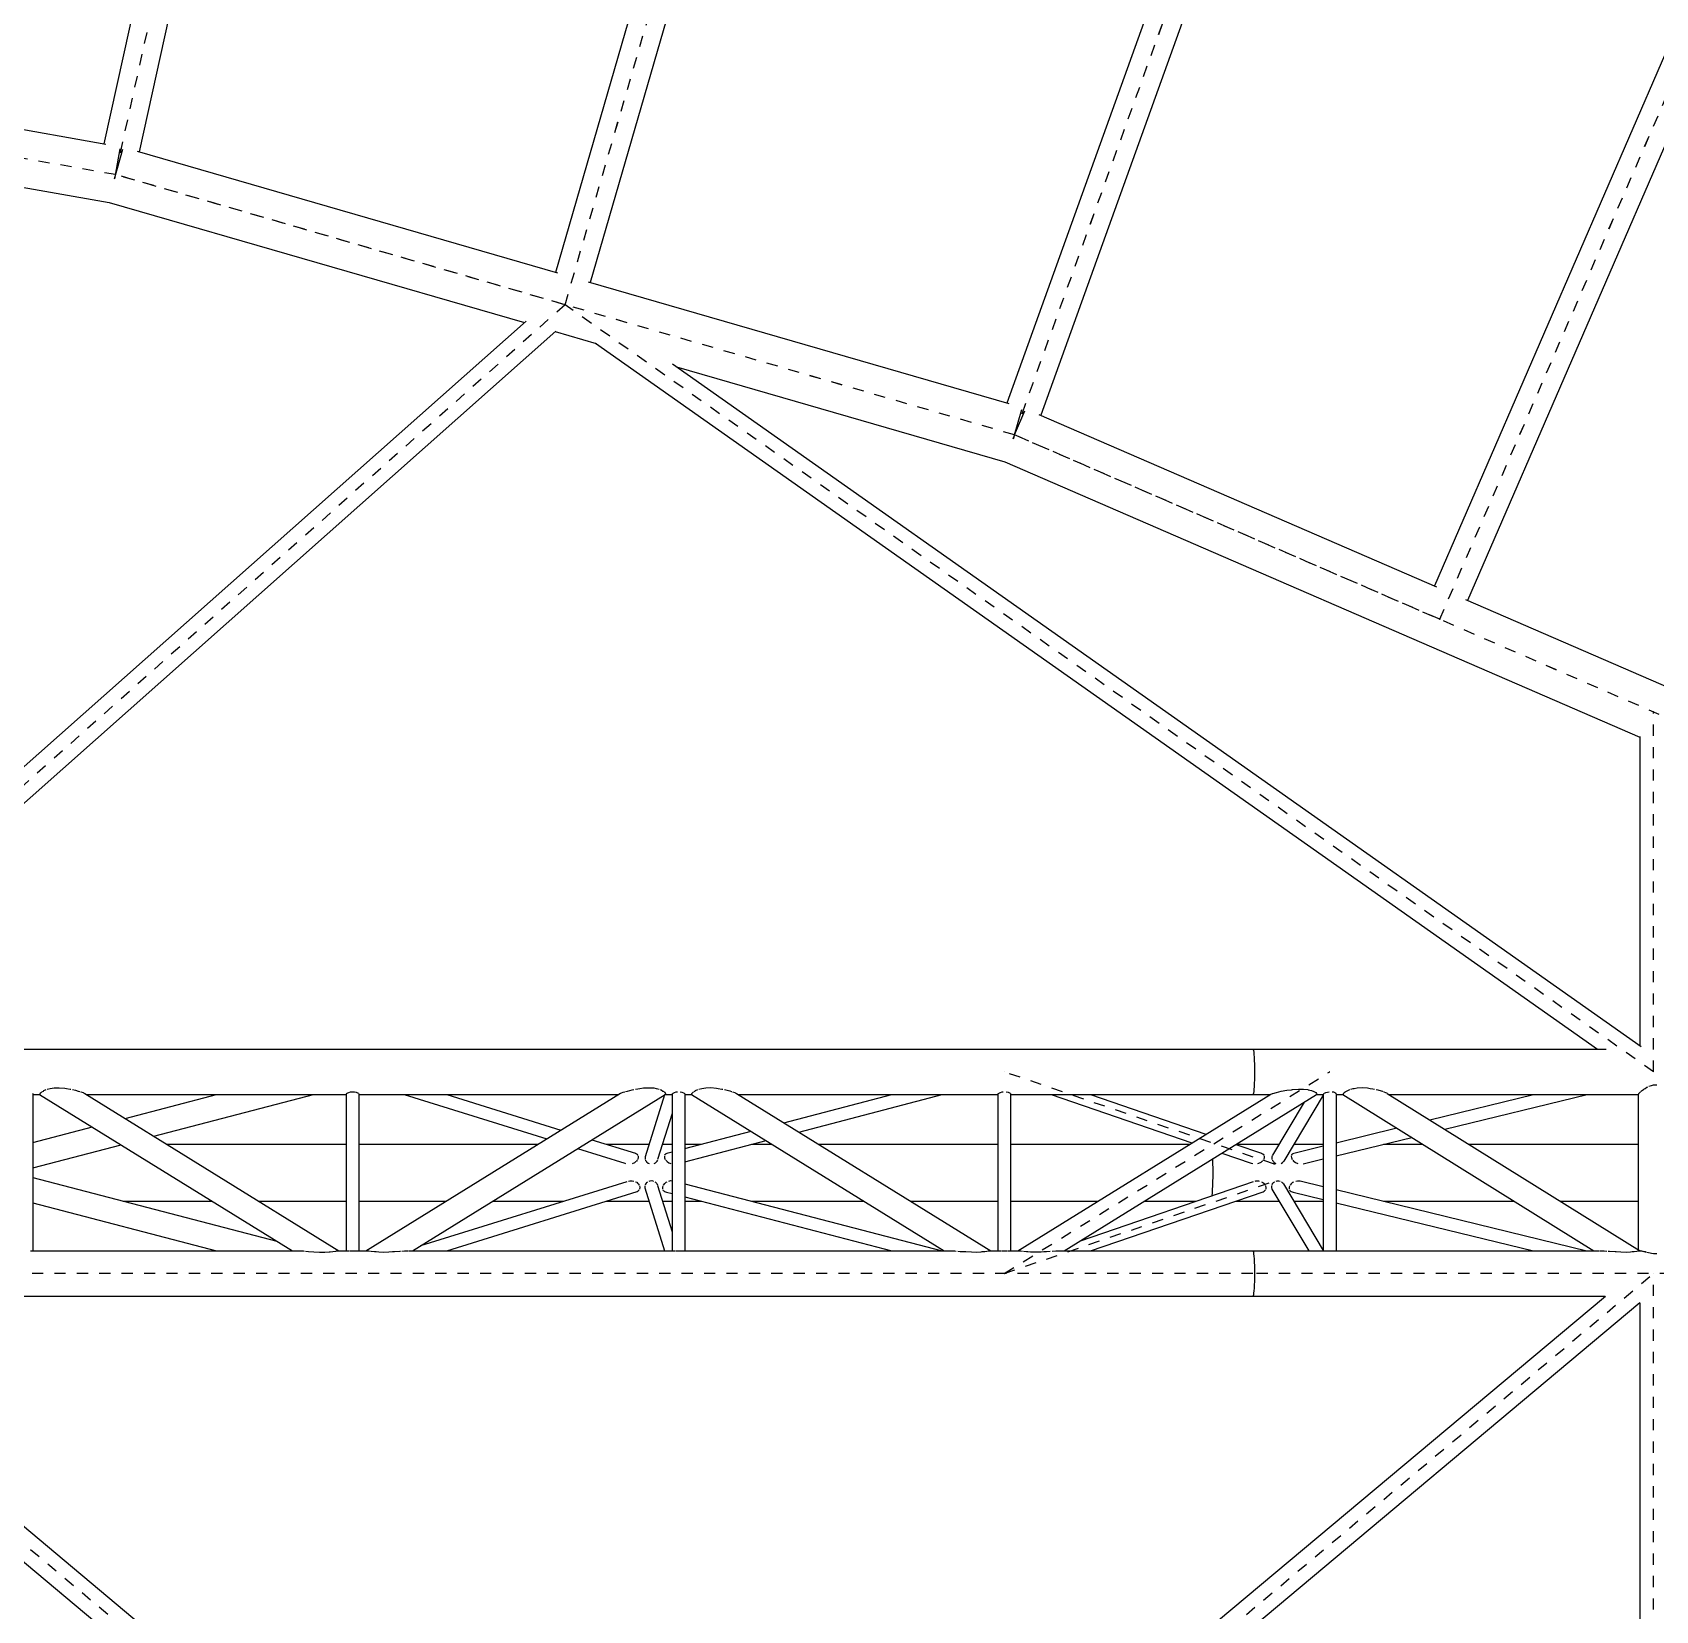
# Model space of a CAD drawing. Header units: millimetres. Extents: x 149919 to 150445, y 136651 to 136866.
# Drawn here: x 150379.08 to 150393.57, y 136836.67 to 136850.75 of the extents above; entities that cross this region are included whole.
import ezdxf

# ---------------------------------------------------------------- set-up
doc = ezdxf.new("R2010")
doc.units = ezdxf.units.MM
doc.header["$LTSCALE"] = 0.25
doc.linetypes.add('CENTER', pattern=[50.8, 31.75, -6.35, 6.35, -6.35])
doc.linetypes.add('XKITLINE00', pattern=[0])

# ---------------------------------------------------------------- blocks, each defined once
blk = doc.blocks.new('çatıı')
at = {"color": 8, "linetype": 'CENTER'}
for p, q in [((23800.5, 19911.3), (24022, 20912.1)), ((23800.5, 19911.3), (23995.3, 20791.5)), ((24201.8, 19795.1), (24490.5, 20792.5)), ((24201.8, 19795.1), (24456.2, 20673.9)), ((24603, 19679), (24950.4, 20643.3)), ((24603, 19679), (24908.6, 20527.1)), ((24982.7, 19514.3), (25395.7, 20466.8)), ((24982.7, 19514.3), (25346.6, 20353.4)), ((23800.5, 19911.3), (23255, 20007)), ((23800.5, 19911.3), (23255, 20007)), ((23800.5, 19911.3), (23430, 19976.3)), ((24603, 19679), (23800.5, 19911.3)), ((24603, 19679), (23800.5, 19911.3)), ((24201.8, 19795.1), (23800.5, 19911.3)), ((24201.8, 19795.1), (23430, 19110.3)), ((25173.6, 19110.3), (24201.8, 19795.1)), ((24603, 19679), (24201.8, 19795.1)), ((24982.7, 19514.3), (24603, 19679)), ((25362.3, 19349.7), (24603, 19679)), ((25362.3, 19349.7), (24603, 19679)), ((25362.3, 19349.7), (24982.7, 19514.3)), ((25173.6, 19110.3), (25173.5, 19431.6)), ((24835.2, 19027.8), (24593.9, 19110.3)), ((24593.9, 18930.3), (24884.5, 19110.3)), ((24593.9, 18930.3), (24835.2, 19012.8)), ((25173.6, 17470.3), (23430, 18930.3)), ((23430, 17470.3), (25173.6, 18930.3)), ((24815.9, 18930.3), (23430, 18930.3)), ((26069.2, 18930.3), (24815.9, 18930.3)), ((25173.6, 17470.3), (25173.6, 18930.3))]:
    blk.add_line(p, q, dxfattribs=at)
at = {"color": 8, "linetype": 'XKITLINE00'}
for p, q in [((23958.5, 20699.9), (23790.1, 19938.9)), ((23958.5, 20699.9), (23790.1, 19938.9)), ((23989.9, 20692.7), (23821.5, 19931.6)), ((23989.9, 20692.7), (23821.5, 19931.6)), ((24413.5, 20584.6), (24193.3, 19824)), ((24444.5, 20575.7), (24224.3, 19815)), ((24860.3, 20440.7), (24596.1, 19707.4)), ((24860.4, 20440.7), (24596.2, 19707.4)), ((24890.6, 20429.8), (24626.5, 19696.5)), ((24890.7, 20429.8), (24626.5, 19696.5)), ((25292.9, 20270.3), (24978, 19544.1)), ((25322.5, 20257.5), (25007.6, 19531.2)), ((23506.2, 19988.7), (23791.9, 19938.6)), ((23506.2, 19937.1), (23794.7, 19886.5)), ((23799.4, 19907.5), (23807, 19933.9)), ((23799.8, 19907.4), (23804.5, 19934.4)), ((23819.8, 19932.1), (24195.2, 19823.5)), ((23801.3, 19916), (23801.8, 19915.9)), ((23801.3, 19915.9), (23801.8, 19915.8)), ((23794.7, 19886.5), (24165.5, 19779.2)), ((24222.5, 19815.6), (24597.9, 19706.9)), ((23506.2, 19194.2), (24167, 19780.5)), ((23506.2, 19161.6), (24193.5, 19771.5)), ((24193.1, 19771.2), (24229.6, 19760.6)), ((24229.1, 19760.9), (25123.7, 19130.6)), ((24297.7, 19742.4), (25162.5, 19133)), ((24301.3, 19739.8), (24594.4, 19655)), ((24603, 19679), (24609.6, 19701.5)), ((24603, 19679), (24612.4, 19700.5)), ((24624.9, 19697.2), (24979.8, 19543.3)), ((24604.3, 19683.4), (24604.9, 19683.2)), ((24604.4, 19683.6), (24605, 19683.4)), ((24603, 19679), (24601.5, 19675.3)), ((24603, 19679), (24601.9, 19675.1)), ((24594.4, 19655), (25161.4, 19409.2)), ((25005.8, 19532), (25360.8, 19378.1)), ((25161.4, 19409.8), (25161.4, 19133.8)), ((23551.9, 19130.6), (24815.9, 19130.6)), ((24815.9, 19130.6), (24816.2, 19130.3)), ((24815.9, 19130.6), (24816.2, 19130.3)), ((24815.9, 19130.6), (25131.2, 19130.6)), ((24816.2, 19130.3), (24816.4, 19129.4)), ((24816.2, 19130.3), (24816.4, 19129.4)), ((24816.4, 19129.4), (24816.7, 19127.9)), ((24816.7, 19127.9), (24816.9, 19125.8)), ((24816.9, 19125.8), (24817.1, 19123.3)), ((24817.1, 19123.3), (24817.2, 19120.4)), ((24817.2, 19120.4), (24817.3, 19117.2)), ((24817.3, 19117.2), (24817.4, 19113.8)), ((24817.2, 19100.1), (24817.1, 19097.2)), ((24817.3, 19103.3), (24817.2, 19100.1)), ((24817.4, 19106.7), (24817.3, 19103.3)), ((24817.4, 19113.8), (24817.4, 19110.3)), ((24817.4, 19110.3), (24817.4, 19106.7)), ((23726.4, 19091.2), (23726.7, 19090.6)), ((23726.7, 19090.6), (23726.7, 18950.6)), ((23726.7, 19090), (23733.1, 19090)), ((23732.7, 19090.3), (23732.7, 19090.2)), ((23732.7, 19090.2), (23958.4, 18950.6)), ((23733.2, 19091.1), (23732.8, 19090.7)), ((23732.8, 19090.7), (23732.9, 19090.5)), ((23732.9, 19090.5), (23732.8, 19090.3)), ((23733.5, 19091.5), (23733.3, 19091.3)), ((23733.5, 19091.5), (23733.7, 19091.6)), ((23734.6, 19092.5), (23733.7, 19091.6)), ((23734.6, 19092.5), (23734.7, 19092.6)), ((23735.1, 19092.8), (23736.1, 19093.2)), ((23736.1, 19093.2), (23736.4, 19093.6)), ((23736.4, 19093.6), (23738.6, 19094.6)), ((23739.5, 19094.8), (23742.1, 19095.4)), ((23742.1, 19095.4), (23745.8, 19096)), ((23745.8, 19096), (23750.2, 19096.1)), ((23750.2, 19096.1), (23755.1, 19095.7)), ((23755.1, 19095.7), (23756.7, 19095.4)), ((23756.7, 19095.4), (23760, 19095)), ((23760, 19095), (23760.6, 19094.8)), ((23761.9, 19094.6), (23764.7, 19094)), ((23764.7, 19094), (23767.1, 19093.2)), ((23767.1, 19093.2), (23768.6, 19092.8)), ((23768.6, 19092.8), (23768.8, 19092.8)), ((23769.4, 19092.6), (23771.5, 19091.8)), ((23771.5, 19091.8), (23771.9, 19091.6)), ((23771.9, 19091.6), (23772.4, 19091.3)), ((23772.7, 19091.1), (23772.9, 19091)), ((23772.9, 19091), (23999.9, 18950.6)), ((23774.5, 19090), (24006.3, 19090)), ((23809, 19068.7), (23890.7, 19090)), ((23834.6, 19052.8), (23977.3, 19090)), ((24006.6, 19090.9), (24006.3, 19090.5)), ((24006.3, 19090.4), (24006.3, 19090.5)), ((24006.3, 19090.4), (24006.3, 18950.6)), ((24006.6, 19090.9), (24006.9, 19091.1)), ((24007.1, 19091.3), (24007.4, 19091.4)), ((24007.4, 19091.4), (24007.9, 19091.6)), ((24007.9, 19091.6), (24008.6, 19092)), ((24008.6, 19092), (24010.2, 19092.4)), ((24010.2, 19092.4), (24012, 19092.6)), ((24012, 19092.6), (24013.7, 19092.5)), ((24013.7, 19092.5), (24015.3, 19092.2)), ((24015.3, 19092.2), (24016.6, 19091.6)), ((24016.6, 19091.6), (24016.7, 19091.6)), ((24016.7, 19091.6), (24017.2, 19091.3)), ((24017.4, 19091.1), (24017.7, 19090.6)), ((24017.7, 19090.6), (24017.7, 18950.6)), ((24017.7, 19090), (24249.4, 19090)), ((24024, 18950.6), (24251.3, 19091.2)), ((24058.1, 19090), (24185.4, 19050.4)), ((24065.6, 18950.6), (24291.1, 19090.1)), ((24096.3, 19090), (24198.1, 19058.3)), ((24251.5, 19091.3), (24252.3, 19091.6)), ((24252.3, 19091.6), (24253.7, 19092.1)), ((24253.7, 19092.1), (24255.2, 19092.6)), ((24255.9, 19092.8), (24257.2, 19093.2)), ((24257.2, 19093.2), (24257.5, 19093.2)), ((24257.5, 19093.2), (24261.8, 19094.3)), ((24261.8, 19094.3), (24263.1, 19094.6)), ((24264.6, 19094.8), (24266.7, 19095.2)), ((24266.7, 19095.2), (24268.7, 19095.4)), ((24268.7, 19095.4), (24271.9, 19095.9)), ((24271.9, 19095.9), (24276.8, 19096.1)), ((24290.6, 19089.8), (24273.3, 19034.5)), ((24276.8, 19096.1), (24281.1, 19095.9)), ((24281.1, 19095.9), (24283.2, 19095.4)), ((24283.2, 19095.4), (24284.6, 19095.2)), ((24284.6, 19095.2), (24285.9, 19094.8)), ((24286.7, 19094.6), (24287.5, 19094.3)), ((24287.5, 19094.3), (24289.2, 19093.2)), ((24289.2, 19093.2), (24289.4, 19093.2)), ((24289.4, 19093.2), (24289.9, 19092.8)), ((24290.2, 19092.6), (24290.8, 19092.2)), ((24290.8, 19092.2), (24291, 19091.6)), ((24290.9, 19090), (24297.3, 19090)), ((24291, 19091.6), (24291.4, 19091.3)), ((24291.1, 19090.1), (24291.3, 19090.3)), ((24291.3, 19090.3), (24291.5, 19090.5)), ((24291.5, 19091.1), (24291.5, 19090.5)), ((24297.5, 19090.8), (24297.3, 19090.5)), ((24297.3, 19090.5), (24297.3, 19090.4)), ((24297.3, 19090.4), (24297.3, 18950.6)), ((24297.5, 19090.8), (24297.9, 19091.1)), ((24298.1, 19091.3), (24298.3, 19091.4)), ((24298.3, 19091.4), (24298.8, 19091.6)), ((24298.8, 19091.6), (24299.5, 19091.9)), ((24299.5, 19091.9), (24301.1, 19092.4)), ((24301.1, 19092.4), (24302.3, 19092.6)), ((24304.6, 19092.6), (24306.2, 19092.3)), ((24306.2, 19092.3), (24307.5, 19091.7)), ((24307.5, 19091.7), (24307.6, 19091.6)), ((24307.6, 19091.6), (24308.2, 19091.3)), ((24308.4, 19091.1), (24308.7, 19090.6)), ((24308.7, 19090.6), (24308.7, 18950.6)), ((24308.7, 19090), (24315, 19090)), ((24314.6, 19090.3), (24314.6, 19090.2)), ((24314.6, 19090.2), (24540.4, 18950.6)), ((24315.1, 19091.1), (24314.7, 19090.7)), ((24314.7, 19090.7), (24314.8, 19090.5)), ((24314.8, 19090.5), (24314.7, 19090.3)), ((24315.4, 19091.5), (24315.2, 19091.3)), ((24315.4, 19091.5), (24315.7, 19091.6)), ((24316.5, 19092.5), (24315.7, 19091.6)), ((24316.5, 19092.5), (24316.6, 19092.6)), ((24317, 19092.8), (24318, 19093.3)), ((24318, 19093.3), (24318.3, 19093.6)), ((24318.3, 19093.6), (24320.4, 19094.5)), ((24321.3, 19094.8), (24323.9, 19095.5)), ((24323.9, 19095.5), (24327.6, 19096.1)), ((24327.6, 19096.1), (24332.1, 19096.2)), ((24332.1, 19096.2), (24337, 19095.8)), ((24337, 19095.8), (24338.6, 19095.5)), ((24338.6, 19095.5), (24341.9, 19095)), ((24341.9, 19095), (24342.7, 19094.8)), ((24344.2, 19094.5), (24346.5, 19094)), ((24346.5, 19094), (24349, 19093.3)), ((24349, 19093.3), (24350.5, 19092.9)), ((24350.5, 19092.9), (24350.8, 19092.8)), ((24351.4, 19092.6), (24353.4, 19091.8)), ((24353.4, 19091.8), (24353.8, 19091.6)), ((24353.8, 19091.6), (24354.4, 19091.3)), ((24354.7, 19091.1), (24354.8, 19091)), ((24354.8, 19091), (24581.9, 18950.6)), ((24356.5, 19090), (24588.2, 19090)), ((24397.1, 19064.9), (24493.5, 19090)), ((24410.4, 19056.6), (24538.5, 19090)), ((24588.2, 19090.4), (24588.3, 19090.5)), ((24588.2, 19090.4), (24588.2, 18950.6)), ((24588.5, 19090.9), (24588.3, 19090.5)), ((24588.5, 19090.9), (24588.8, 19091.1)), ((24589.1, 19091.3), (24589.3, 19091.4)), ((24589.3, 19091.4), (24589.8, 19091.6)), ((24589.8, 19091.6), (24590.6, 19092)), ((24590.6, 19092), (24592.2, 19092.5)), ((24592.2, 19092.5), (24593.1, 19092.6)), ((24595.7, 19092.6), (24597.3, 19092.2)), ((24597.3, 19092.2), (24598.6, 19091.7)), ((24598.6, 19091.7), (24598.6, 19091.6)), ((24598.6, 19091.6), (24599.2, 19091.3)), ((24599.4, 19091.1), (24599.6, 19090.6)), ((24599.6, 19090.6), (24599.6, 18950.6)), ((24599.6, 19090), (24815.9, 19090)), ((24606, 18950.6), (24831.8, 19090.5)), ((24635.7, 19090), (24761.5, 19046.9)), ((24647.5, 18950.6), (24872.7, 19090.1)), ((24670.9, 19090), (24774, 19054.7)), ((24816.2, 19090.3), (24815.9, 19090)), ((24816.2, 19090.3), (24815.9, 19090)), ((24815.9, 19090), (24831, 19090)), ((24816.4, 19091.2), (24816.2, 19090.3)), ((24816.4, 19091.2), (24816.2, 19090.3)), ((24816.7, 19092.7), (24816.4, 19091.2)), ((24816.9, 19094.7), (24816.7, 19092.7)), ((24817.1, 19097.2), (24816.9, 19094.7)), ((24831.8, 19090.5), (24833.4, 19091)), ((24833.4, 19091), (24833.6, 19091.1)), ((24833.6, 19091.1), (24836.9, 19092)), ((24836.9, 19092), (24839.1, 19092.4)), ((24839.1, 19092.4), (24841.2, 19093)), ((24841.2, 19093), (24846.2, 19093.9)), ((24878.8, 19089.6), (24843.6, 19030.7)), ((24846.2, 19093.9), (24850.4, 19094.4)), ((24850.4, 19094.4), (24851.4, 19094.6)), ((24851.4, 19094.6), (24856.6, 19095)), ((24856.6, 19095), (24861.2, 19095)), ((24861.2, 19095), (24865, 19094.5)), ((24865, 19094.5), (24865.3, 19094.4)), ((24865.3, 19094.4), (24868.2, 19093.8)), ((24868.2, 19093.8), (24870.4, 19092.9)), ((24870.4, 19092.9), (24870.8, 19092.4)), ((24870.8, 19092.4), (24872, 19091.9)), ((24872, 19091.9), (24872.7, 19091)), ((24872.5, 19090), (24878.8, 19090)), ((24872.7, 19091), (24872.7, 19091)), ((24872.7, 19091), (24873, 19090.4)), ((24872.7, 19090.2), (24873, 19090.4)), ((24872.7, 19090.2), (24872.7, 19090.1)), ((24878.9, 19090.5), (24878.8, 19090.3)), ((24878.8, 19090.3), (24878.8, 18950.6)), ((24879.1, 19090.7), (24878.9, 19090.5)), ((24879.1, 19090.7), (24879.6, 19091.1)), ((24879.8, 19091.3), (24880.6, 19091.6)), ((24879.8, 19091.3), (24879.8, 19091.3)), ((24880.6, 19091.6), (24881.1, 19091.8)), ((24881.1, 19091.8), (24882.6, 19092.3)), ((24882.6, 19092.3), (24883.9, 19092.6)), ((24886.6, 19092.6), (24887.8, 19092.4)), ((24887.8, 19092.4), (24889, 19091.8)), ((24889, 19091.8), (24889.3, 19091.6)), ((24889.3, 19091.6), (24889.9, 19091.3)), ((24889.9, 19091.3), (24889.9, 19091.3)), ((24890, 19091.1), (24890.2, 19090.8)), ((24890.2, 19090.8), (24890.2, 18950.6)), ((24890.2, 19090), (24896.5, 19090)), ((24896.2, 19090.3), (24896.2, 19090.2)), ((24896.2, 19090.2), (25120.4, 18950.6)), ((24896.4, 19090.5), (24896.3, 19090.3)), ((24896.8, 19091.1), (24896.4, 19090.6)), ((24896.4, 19090.6), (24896.4, 19090.5)), ((24897, 19091.4), (24896.9, 19091.3)), ((24897, 19091.4), (24897.5, 19091.6)), ((24898.2, 19092.4), (24897.5, 19091.6)), ((24898.2, 19092.4), (24898.6, 19092.6)), ((24899, 19092.8), (24900, 19093.3)), ((24900.1, 19093.4), (24900, 19093.3)), ((24900.1, 19093.4), (24902.4, 19094.5)), ((24902.4, 19094.5), (24902.4, 19094.5)), ((24903.5, 19094.8), (24905.5, 19095.4)), ((24905.5, 19095.4), (24906.3, 19095.5)), ((24906.3, 19095.5), (24909.1, 19096)), ((24909.1, 19096), (24913.4, 19096.2)), ((24913.4, 19096.2), (24918.2, 19095.9)), ((24918.2, 19095.9), (24920.5, 19095.5)), ((24920.5, 19095.5), (24923, 19095.1)), ((24923, 19095.1), (24924.5, 19094.8)), ((24926, 19094.5), (24927.5, 19094.2)), ((24927.5, 19094.2), (24930.6, 19093.3)), ((24930.6, 19093.3), (24931.5, 19093.1)), ((24931.5, 19093.1), (24932.2, 19092.8)), ((24932.9, 19092.6), (24934.3, 19092)), ((24934.3, 19092), (24935.1, 19091.6)), ((24935.1, 19091.6), (24935.7, 19091.3)), ((24935.9, 19091.1), (25161.1, 18950.9)), ((24937.8, 19090), (25160, 19090)), ((24973.9, 19067.4), (25066.4, 19090)), ((24987.4, 19059), (25114.3, 19090)), ((25160, 19090.3), (25160, 19090.2)), ((25160, 19090.2), (25160, 18951.6)), ((25160.2, 19090.5), (25160.1, 19090.3)), ((25160.3, 19090.9), (25160.2, 19090.5)), ((25160.3, 19090.9), (25160.6, 19091.1)), ((25160.7, 19091.3), (25161.1, 19091.6)), ((25161.3, 19091.9), (25161.1, 19091.6)), ((25161.3, 19091.9), (25162.1, 19092.6)), ((25162.3, 19092.8), (25162.9, 19093.3)), ((25162.9, 19093.3), (25164.6, 19094.5)), ((25165, 19094.8), (25165.1, 19095)), ((25165.1, 19095), (25166.1, 19095.5)), ((25166.1, 19095.5), (25167.7, 19096.6)), ((25167.7, 19096.6), (25168.6, 19097)), ((25169.5, 19097.4), (25170.6, 19097.8)), ((25170.6, 19097.8), (25171.8, 19098.1)), ((25171.8, 19098.1), (25173.6, 19098.7)), ((25173.6, 19098.7), (25176.6, 19098.8)), ((24297.3, 19073), (24284.4, 19032)), ((24861.8, 19083.3), (24833.3, 19035.8)), ((23726.7, 19047.2), (23779.8, 19061.1)), ((24308.7, 19041.8), (24367.9, 19057.3)), ((24890.2, 19047), (24944.3, 19060.2)), ((23726.7, 19024.7), (23805.4, 19045.2)), ((23846.2, 19045.7), (24006.3, 19045.7)), ((24017.7, 19045.7), (24177.8, 19045.7)), ((24225.8, 19049.7), (24264.7, 19037.6)), ((24238.7, 19045.7), (24276.8, 19045.7)), ((24288.7, 19045.7), (24297.3, 19045.7)), ((24308.7, 19030.1), (24381.3, 19049)), ((24308.7, 19045.7), (24323.3, 19045.7)), ((24368.4, 19045.7), (24386.6, 19045.7)), ((24428.1, 19045.7), (24588.2, 19045.7)), ((24599.6, 19045.7), (24759.5, 19045.7)), ((24800.8, 19045.5), (24823.6, 19037.7)), ((24801, 19045.7), (24839.2, 19045.7)), ((24852.5, 19045.7), (24878.8, 19045.7)), ((24853.6, 19038.1), (24878.8, 19044.3)), ((24890.2, 19035.3), (24957.8, 19051.8)), ((24932.6, 19045.7), (24967.6, 19045.7)), ((25008.9, 19045.7), (25160, 19045.7)), ((24213, 19041.8), (24255.3, 19028.7)), ((24255.3, 19028.7), (24255.9, 19028.5)), ((24262, 19028.5), (24264, 19029.4)), ((24264, 19029.4), (24265, 19030.3)), ((24264.7, 19037.6), (24265.6, 19037)), ((24265, 19030.3), (24265.6, 19030.7)), ((24265.6, 19037), (24266.1, 19036.7)), ((24266.2, 19031.5), (24265.6, 19030.7)), ((24266.1, 19036.7), (24266.9, 19035.5)), ((24266.7, 19032.3), (24266.6, 19032.1)), ((24267.1, 19033.8), (24266.7, 19032.3)), ((24267, 19034.9), (24267.1, 19033.9)), ((24267.1, 19033.9), (24267.1, 19033.8)), ((24273.3, 19033.8), (24273.2, 19032.9)), ((24273.2, 19032.9), (24273.4, 19032.1)), ((24273.3, 19034.5), (24273.3, 19033.8)), ((24273.6, 19031.5), (24273.7, 19031.3)), ((24273.7, 19031.3), (24274.4, 19030.3)), ((24274.4, 19030.3), (24274.6, 19029.9)), ((24274.6, 19029.9), (24276, 19028.8)), ((24276, 19028.8), (24276.8, 19028.5)), ((24281.4, 19028.5), (24282.7, 19029.2)), ((24283.6, 19030.3), (24282.7, 19029.2)), ((24283.8, 19030.5), (24283.6, 19030.3)), ((24284.2, 19031.5), (24283.8, 19030.5)), ((24290.5, 19034.9), (24290.7, 19033.8)), ((24290.7, 19033.8), (24290.6, 19033.6)), ((24290.6, 19033.6), (24291.2, 19032.1)), ((24291, 19036.4), (24290.7, 19035.5)), ((24291, 19036.4), (24291.8, 19037)), ((24291.7, 19031.5), (24292.7, 19030.5)), ((24291.8, 19037), (24292.2, 19037.4)), ((24292.2, 19037.4), (24294, 19038)), ((24292.7, 19030.5), (24293, 19030.3)), ((24293, 19030.3), (24294.4, 19029.2)), ((24294, 19038), (24297.3, 19038.9)), ((24294.4, 19029.2), (24296.1, 19028.5)), ((24779.9, 19032.6), (24779.9, 19031.8)), ((24779.9, 19031.8), (24780, 19028.1)), ((24780, 19028.1), (24780.1, 19024.2)), ((24788.3, 19037.8), (24814.4, 19028.9)), ((24814.4, 19028.9), (24815.8, 19028.5)), ((24820.3, 19028.5), (24821.2, 19028.7)), ((24821.2, 19028.7), (24823.2, 19029.6)), ((24823.2, 19029.6), (24824.1, 19030.5)), ((24823.6, 19037.7), (24824.5, 19037.2)), ((24824.1, 19030.5), (24824.7, 19030.9)), ((24824.5, 19037.2), (24825.1, 19036.8)), ((24825.2, 19031.6), (24824.7, 19030.9)), ((24825.1, 19036.8), (24826, 19035.5)), ((24825.8, 19032.4), (24825.6, 19032.1)), ((24826.1, 19034), (24825.8, 19032.4)), ((24826, 19035.5), (24826, 19035.5)), ((24826, 19035), (24826.1, 19034)), ((24826.1, 19034), (24826.1, 19034)), ((24833.1, 19034.9), (24832.8, 19034.3)), ((24832.8, 19034.3), (24832.9, 19033.8)), ((24832.9, 19033.8), (24832.9, 19032.7)), ((24832.9, 19032.7), (24833.1, 19032.1)), ((24833.3, 19035.8), (24833.2, 19035.5)), ((24833.3, 19031.5), (24833.5, 19031.2)), ((24833.5, 19031.2), (24834.2, 19030.3)), ((24834.2, 19030.3), (24834.5, 19029.8)), ((24834.5, 19029.8), (24835.9, 19028.7)), ((24835.9, 19028.7), (24836.5, 19028.5)), ((24841.1, 19028.5), (24842.5, 19029.4)), ((24843.2, 19030.3), (24842.5, 19029.4)), ((24843.6, 19030.7), (24843.2, 19030.3)), ((24850.1, 19035), (24850.3, 19033.9)), ((24850.6, 19036.6), (24850.2, 19035.5)), ((24850.3, 19033.9), (24850.3, 19033.8)), ((24850.3, 19033.8), (24850.9, 19032.1)), ((24850.6, 19036.6), (24851.3, 19037.1)), ((24851.3, 19037.1), (24851.8, 19037.5)), ((24851.5, 19031.5), (24852.3, 19030.6)), ((24851.8, 19037.5), (24853.3, 19038)), ((24852.3, 19030.6), (24852.7, 19030.3)), ((24852.7, 19030.3), (24854, 19029.4)), ((24854, 19029.4), (24856.1, 19028.5)), ((24860.8, 19028.2), (24878.8, 19032.6)), ((23726.7, 19015.9), (23944.6, 18959.1)), ((24258.4, 19012.8), (24259.5, 19013.1)), ((24259.5, 19013.1), (24261.7, 19013.1)), ((24261.7, 19013.1), (24263.1, 19012.8)), ((24277, 19012.8), (24277.7, 19013.1)), ((24277.7, 19013.1), (24279.4, 19013.2)), ((24279.4, 19013.2), (24280.8, 19012.8)), ((24294.5, 19012.8), (24296.3, 19013.2)), ((24296.3, 19013.2), (24297.3, 19013.1)), ((24780.1, 19016.3), (24780, 19012.4)), ((24780.1, 19024.2), (24780.1, 19020.3)), ((24780.1, 19020.3), (24780.1, 19016.3)), ((24818.1, 19012.8), (24818.6, 19012.9)), ((24818.6, 19012.9), (24820.8, 19013)), ((24820.8, 19013), (24821.6, 19012.8)), ((24836.6, 19012.8), (24837.5, 19013.1)), ((24837.5, 19013.1), (24839.2, 19013.1)), ((24839.2, 19013.1), (24840.3, 19012.8)), ((24854.4, 19012.8), (24855.7, 19013.1)), ((24855.7, 19013.1), (24858, 19013)), ((24858, 19013), (24878.8, 19008)), ((24073.1, 18955.2), (24257.3, 19012.5)), ((24096.3, 18950.6), (24266.1, 19003.4)), ((24264.7, 19012.2), (24265.8, 19011.7)), ((24265.8, 19011.7), (24266.5, 19010.9)), ((24266.1, 19003.4), (24267.1, 19004.1)), ((24266.5, 19010.9), (24267.2, 19010.3)), ((24267.1, 19004.1), (24267.5, 19004.3)), ((24267.2, 19010.3), (24268, 19009.1)), ((24268.1, 19005.1), (24267.5, 19004.3)), ((24268.3, 19008.5), (24268.5, 19007.3)), ((24268.6, 19007.1), (24268.4, 19005.7)), ((24268.5, 19007.3), (24268.6, 19007.1)), ((24273.1, 19008.5), (24273.1, 19008.4)), ((24273.1, 19008.4), (24273.1, 19007.3)), ((24273.1, 19007.3), (24273.1, 19006.8)), ((24273.1, 19006.8), (24290.7, 18950.6)), ((24273.6, 19010), (24273.3, 19009.1)), ((24274.3, 19010.9), (24273.6, 19010)), ((24274.6, 19011.4), (24274.3, 19010.9)), ((24274.6, 19011.4), (24275.6, 19012.2)), ((24282, 19012.2), (24282.6, 19011.8)), ((24282.6, 19011.8), (24283.3, 19010.9)), ((24283.3, 19010.9), (24283.7, 19010.5)), ((24283.7, 19010.5), (24284.2, 19009.1)), ((24284.3, 19008.9), (24297.3, 18967.5)), ((24289.2, 19008.5), (24288.8, 19007.3)), ((24288.8, 19007.3), (24288.8, 19005.8)), ((24288.8, 19005.8), (24288.8, 19005.7)), ((24289.1, 19005.1), (24289.4, 19004.5)), ((24289.4, 19004.5), (24290, 19004.1)), ((24290.5, 19010.5), (24289.5, 19009.1)), ((24290, 19004.1), (24290.7, 19003.5)), ((24290.5, 19010.5), (24291.1, 19010.9)), ((24290.7, 19003.5), (24292.4, 19002.9)), ((24291.1, 19010.9), (24292.1, 19011.8)), ((24292.1, 19011.8), (24292.9, 19012.2)), ((24292.4, 19002.9), (24297.3, 19001.7)), ((24308.7, 19010.4), (24538.5, 18950.6)), ((24308.7, 18998.7), (24493.5, 18950.6)), ((24661.9, 18959.5), (24816.5, 19012.4)), ((24670.9, 18950.6), (24825, 19003.3)), ((24779.6, 19002.3), (24779.3, 18999.7)), ((24779.3, 18999.7), (24779.3, 18999.7)), ((24779.7, 19005.3), (24779.6, 19002.3)), ((24779.9, 19008.7), (24779.7, 19005.3)), ((24780, 19012.4), (24779.9, 19008.7)), ((24823.7, 19012.1), (24824.9, 19011.5)), ((24824.9, 19011.5), (24825.6, 19010.8)), ((24825, 19003.3), (24826, 19003.9)), ((24825.6, 19010.8), (24826.3, 19010.2)), ((24826, 19003.9), (24826.4, 19004.2)), ((24826.3, 19010.2), (24827, 19009.1)), ((24827.1, 19005.1), (24826.4, 19004.2)), ((24827.3, 19008.5), (24827.5, 19007.2)), ((24827.6, 19007), (24827.4, 19005.7)), ((24827.5, 19007.2), (24827.6, 19007)), ((24832.6, 19008.5), (24832.5, 19007.3)), ((24832.5, 19007.3), (24832.5, 19007)), ((24832.5, 19007), (24832.9, 19005.7)), ((24833.2, 19010.2), (24832.8, 19009.1)), ((24832.9, 19005.5), (24865.8, 18950.6)), ((24833.8, 19010.9), (24833.2, 19010.2)), ((24834.3, 19011.5), (24833.8, 19010.9)), ((24834.3, 19011.5), (24835.2, 19012.2)), ((24841.5, 19012.2), (24842.3, 19011.6)), ((24842.3, 19011.6), (24842.8, 19010.9)), ((24842.8, 19010.9), (24843.3, 19010.3)), ((24843.3, 19010.3), (24878.8, 18950.9)), ((24848.3, 19007.1), (24848.2, 19005.6)), ((24848.4, 19007.3), (24848.3, 19007.1)), ((24848.7, 19008.5), (24848.4, 19007.3)), ((24848.5, 19005.1), (24848.9, 19004.3)), ((24848.9, 19004.3), (24849.3, 19004)), ((24850, 19010.3), (24849.1, 19009.1)), ((24849.3, 19004), (24850.1, 19003.4)), ((24850, 19010.3), (24850.7, 19010.9)), ((24850.1, 19003.4), (24851.8, 19002.9)), ((24850.7, 19010.9), (24851.6, 19011.7)), ((24851.6, 19011.7), (24852.6, 19012.2)), ((24851.8, 19002.9), (24878.8, 18996.3)), ((24890.2, 19005.2), (25114.2, 18950.6)), ((23726.7, 18993.3), (23890.6, 18950.6)), ((23807.4, 18994.9), (23886.8, 18994.9)), ((23928.3, 18994.9), (24006.3, 18994.9)), ((24017.7, 18994.9), (24095.6, 18994.9)), ((24137.2, 18994.9), (24200.5, 18994.9)), ((24238.7, 18994.9), (24276.8, 18994.9)), ((24288.7, 18994.9), (24297.3, 18994.9)), ((24308.7, 18994.9), (24323.4, 18994.9)), ((24368.4, 18994.9), (24468.8, 18994.9)), ((24510.3, 18994.9), (24588.2, 18994.9)), ((24599.6, 18994.9), (24677.5, 18994.9)), ((24719, 18994.9), (24765.3, 18994.9)), ((24800.4, 18994.9), (24839.3, 18994.9)), ((24852.5, 18994.9), (24878.8, 18994.9)), ((24890.2, 18993.5), (25066.4, 18950.6)), ((24932.5, 18994.9), (25049.2, 18994.9)), ((25090.5, 18994.9), (25160, 18994.9)), ((23724.6, 18950.6), (23962.9, 18950.6)), ((23961.4, 18950.6), (23961.5, 18950.6)), ((23961.5, 18950.6), (23962.3, 18950.6)), ((23963.2, 18950.5), (23964.1, 18950.5)), ((23964.1, 18950.5), (23966.8, 18950.5)), ((23966.8, 18950.5), (23967.9, 18950.4)), ((23967.9, 18950.4), (23969, 18950.3)), ((23970, 18950.2), (23972.7, 18950)), ((23972.7, 18950), (23977.5, 18949.7)), ((23977.5, 18949.7), (23977.6, 18949.7)), ((23977.6, 18949.7), (23982.7, 18949.4)), ((23982.7, 18949.4), (23987.4, 18949.4)), ((23987.4, 18949.4), (23991.3, 18949.6)), ((23991.3, 18949.6), (23992.1, 18949.7)), ((23992.1, 18949.7), (23994.5, 18949.9)), ((23994.5, 18949.9), (23996.7, 18950.2)), ((23997.2, 18950.3), (23997.8, 18950.5)), ((23997.8, 18950.5), (23998.7, 18950.5)), ((23998.7, 18950.5), (23999.3, 18950.5)), ((23999.4, 18950.6), (24009, 18950.6)), ((23999.8, 18950.6), (23999.8, 18950.6)), ((24009.5, 18950.5), (24010.2, 18950.5)), ((24010.2, 18950.5), (24012, 18950.5)), ((24012, 18950.5), (24013.7, 18950.5)), ((24013.7, 18950.5), (24015.3, 18950.5)), ((24015.6, 18950.6), (24024.8, 18950.6)), ((24016.6, 18950.6), (24016.7, 18950.6)), ((24025, 18950.5), (24026.5, 18950.5)), ((24026.5, 18950.5), (24026.7, 18950.5)), ((24026.7, 18950.5), (24027.8, 18950.3)), ((24028.4, 18950.2), (24028.7, 18950.1)), ((24028.7, 18950.1), (24031.7, 18949.8)), ((24031.7, 18949.8), (24033.2, 18949.8)), ((24033.2, 18949.8), (24035.4, 18949.5)), ((24035.4, 18949.5), (24039.6, 18949.4)), ((24039.6, 18949.4), (24044.5, 18949.5)), ((24044.5, 18949.5), (24047.7, 18949.8)), ((24047.7, 18949.8), (24049.6, 18949.8)), ((24049.6, 18949.8), (24054.3, 18950.1)), ((24054.3, 18950.1), (24055, 18950.2)), ((24056.1, 18950.3), (24058.4, 18950.5)), ((24058.4, 18950.5), (24058.7, 18950.5)), ((24058.7, 18950.5), (24061.5, 18950.5)), ((24062, 18950.6), (24300.1, 18950.6)), ((24300.6, 18950.5), (24301.1, 18950.5)), ((24301.1, 18950.5), (24302.8, 18950.5)), ((24302.8, 18950.5), (24304.6, 18950.5)), ((24304.6, 18950.5), (24306.2, 18950.5)), ((24306.5, 18950.6), (24545, 18950.6)), ((24307.5, 18950.6), (24307.6, 18950.6)), ((24545.4, 18950.5), (24546.1, 18950.5)), ((24546.1, 18950.5), (24548.8, 18950.5)), ((24548.8, 18950.5), (24549.9, 18950.4)), ((24549.9, 18950.4), (24551.1, 18950.3)), ((24552.4, 18950.2), (24554.6, 18950)), ((24554.6, 18950), (24559.5, 18949.8)), ((24559.5, 18949.8), (24564.6, 18949.5)), ((24564.6, 18949.5), (24569.3, 18949.4)), ((24569.3, 18949.4), (24573.2, 18949.6)), ((24573.2, 18949.6), (24574.1, 18949.8)), ((24574.1, 18949.8), (24576.5, 18949.9)), ((24576.5, 18949.9), (24578.5, 18950.2)), ((24579.1, 18950.3), (24579.8, 18950.5)), ((24579.8, 18950.5), (24580.7, 18950.5)), ((24580.7, 18950.5), (24581.3, 18950.5)), ((24581.4, 18950.6), (24591.2, 18950.6)), ((24591.7, 18950.5), (24592.2, 18950.5)), ((24592.2, 18950.5), (24594, 18950.5)), ((24594, 18950.5), (24595.7, 18950.5)), ((24595.7, 18950.5), (24596.9, 18950.5)), ((24597.5, 18950.6), (24607, 18950.6)), ((24598.6, 18950.6), (24598.6, 18950.6)), ((24607.2, 18950.5), (24608.5, 18950.5)), ((24608.5, 18950.5), (24608.6, 18950.5)), ((24608.6, 18950.5), (24610.1, 18950.3)), ((24611, 18950.2), (24613.9, 18950)), ((24613.9, 18950), (24614.9, 18949.9)), ((24614.9, 18949.9), (24617.5, 18949.7)), ((24617.5, 18949.7), (24621.9, 18949.6)), ((24621.9, 18949.6), (24626.8, 18949.7)), ((24626.8, 18949.7), (24629.4, 18949.9)), ((24629.4, 18949.9), (24631.8, 18950)), ((24631.8, 18950), (24635, 18950.2)), ((24636.8, 18950.3), (24640, 18950.5)), ((24640, 18950.5), (24640.7, 18950.5)), ((24640.7, 18950.5), (24642.3, 18950.5)), ((24642.8, 18950.6), (24815.9, 18950.6)), ((24815.9, 18950.6), (24816.2, 18950.3)), ((24815.9, 18950.6), (24816.2, 18950.3)), ((24815.9, 18950.6), (24882.1, 18950.6)), ((24816.2, 18950.3), (24816.4, 18949.4)), ((24816.2, 18950.3), (24816.4, 18949.4)), ((24816.4, 18949.4), (24816.6, 18947.9)), ((24816.6, 18947.9), (24816.9, 18945.8)), ((24816.9, 18945.8), (24817, 18943.3)), ((24817, 18943.3), (24817.2, 18940.4)), ((24817.2, 18940.4), (24817.3, 18937.2)), ((24882.5, 18950.5), (24882.6, 18950.5)), ((24882.6, 18950.5), (24884.4, 18950.5)), ((24884.4, 18950.5), (24886.1, 18950.5)), ((24886.1, 18950.5), (24887.8, 18950.5)), ((24887.8, 18950.5), (24887.9, 18950.5)), ((24888.2, 18950.6), (25125.4, 18950.6)), ((25125.9, 18950.5), (25126, 18950.5)), ((25126, 18950.5), (25129.3, 18950.5)), ((25129.3, 18950.5), (25129.7, 18950.5)), ((25129.7, 18950.5), (25131.8, 18950.3)), ((25133.1, 18950.2), (25134.4, 18950.1)), ((25134.4, 18950.1), (25139.3, 18949.8)), ((25139.3, 18949.8), (25140.3, 18949.8)), ((25140.3, 18949.8), (25144.4, 18949.5)), ((25144.4, 18949.5), (25149.1, 18949.4)), ((25149.1, 18949.4), (25153.1, 18949.6)), ((25153.1, 18949.6), (25154.5, 18949.8)), ((25154.5, 18949.8), (25156.3, 18949.9)), ((25156.3, 18949.9), (25158.8, 18950.2)), ((25159.2, 18950.3), (25160, 18950.5)), ((25160, 18950.5), (25160.5, 18950.5)), ((25160.5, 18950.5), (25161.2, 18950.5)), ((25160.6, 18951.2), (25160.7, 18951.2)), ((25160.7, 18951.2), (25161.3, 18950.7)), ((25161.3, 18950.7), (25161.5, 18950.6)), ((25161.4, 18950.6), (25161.6, 18950.6)), ((25161.8, 18950.5), (25162.9, 18950.5)), ((25162.9, 18950.5), (25163.8, 18950.3)), ((25164.1, 18950.2), (25165.1, 18949.9)), ((25165.1, 18949.9), (25166.1, 18949.8)), ((25166.1, 18949.8), (25167.2, 18949.4)), ((25167.7, 18949.2), (25170.6, 18948.6)), ((25170.6, 18948.6), (25171.8, 18948.5)), ((25171.8, 18948.5), (25173.6, 18948.1)), ((25173.6, 18948.1), (25176.6, 18948.1)), ((24817.3, 18937.2), (24817.4, 18933.8)), ((24817.4, 18926.7), (24817.3, 18923.3)), ((24817.4, 18933.8), (24817.4, 18930.3)), ((24817.4, 18930.3), (24817.4, 18926.7)), ((24816.6, 18912.7), (24816.4, 18911.2)), ((24816.9, 18914.7), (24816.6, 18912.7)), ((24817, 18917.2), (24816.9, 18914.7)), ((24817.2, 18920.1), (24817, 18917.2)), ((24817.3, 18923.3), (24817.2, 18920.1)), ((23506.2, 17550), (25130.7, 18910.2)), ((23506.2, 17518.2), (25161.5, 18904.3)), ((23551.9, 18910), (24815.9, 18910)), ((24816.2, 18910.3), (24815.9, 18910)), ((24816.2, 18910.3), (24815.9, 18910)), ((24815.9, 18910), (25130.4, 18910)), ((24816.4, 18911.2), (24816.2, 18910.3)), ((24816.4, 18911.2), (24816.2, 18910.3)), ((25161.4, 18904.2), (25161.4, 17496.4)), ((23506.2, 18882.4), (24301.8, 18216.2)), ((23506.2, 18850.6), (24282.8, 18200.3))]:
    blk.add_line(p, q, dxfattribs=at)
for centre in [(23800.5, 19911.3), (23800.5, 19911.3), (23800.5, 19911.3), (23800.5, 19911.3), (23800.5, 19911.3), (23800.5, 19911.3), (23800.5, 19911.3), (23800.5, 19911.3), (23800.5, 19911.3), (24201.8, 19795.1), (24201.8, 19795.1), (24201.8, 19795.1), (24201.8, 19795.1), (24201.8, 19795.1), (24201.8, 19795.1), (24201.8, 19795.1), (24603, 19679), (24603, 19679), (24603, 19679), (24603, 19679), (24603, 19679), (24603, 19679), (24603, 19679), (24603, 19679), (24603, 19679), (24982.7, 19514.3), (24982.7, 19514.3), (24982.7, 19514.3), (24982.7, 19514.3), (24982.7, 19514.3), (25173.5, 19431.6), (24593.9, 19110.3), (24884.5, 19110.3), (25173.6, 19110.3), (25173.6, 19110.3), (24835.2, 19027.8), (24835.2, 19012.8), (24593.9, 18930.3), (24593.9, 18930.3), (24815.9, 18930.3), (24815.9, 18930.3), (25173.6, 18930.3), (25173.6, 18930.3)]:
    blk.add_circle(centre, 0.05, dxfattribs=at)

msp = doc.modelspace()

# ---------------------------------------------------------------- block references
at = {"xscale": 0.009999943142843078, "yscale": 0.009999943142843078, "zscale": 0.009999943142843078}
msp.add_blockref('çatıı', (150141.814, 136650.373), dxfattribs=at)

doc.saveas('drawing.dxf')
